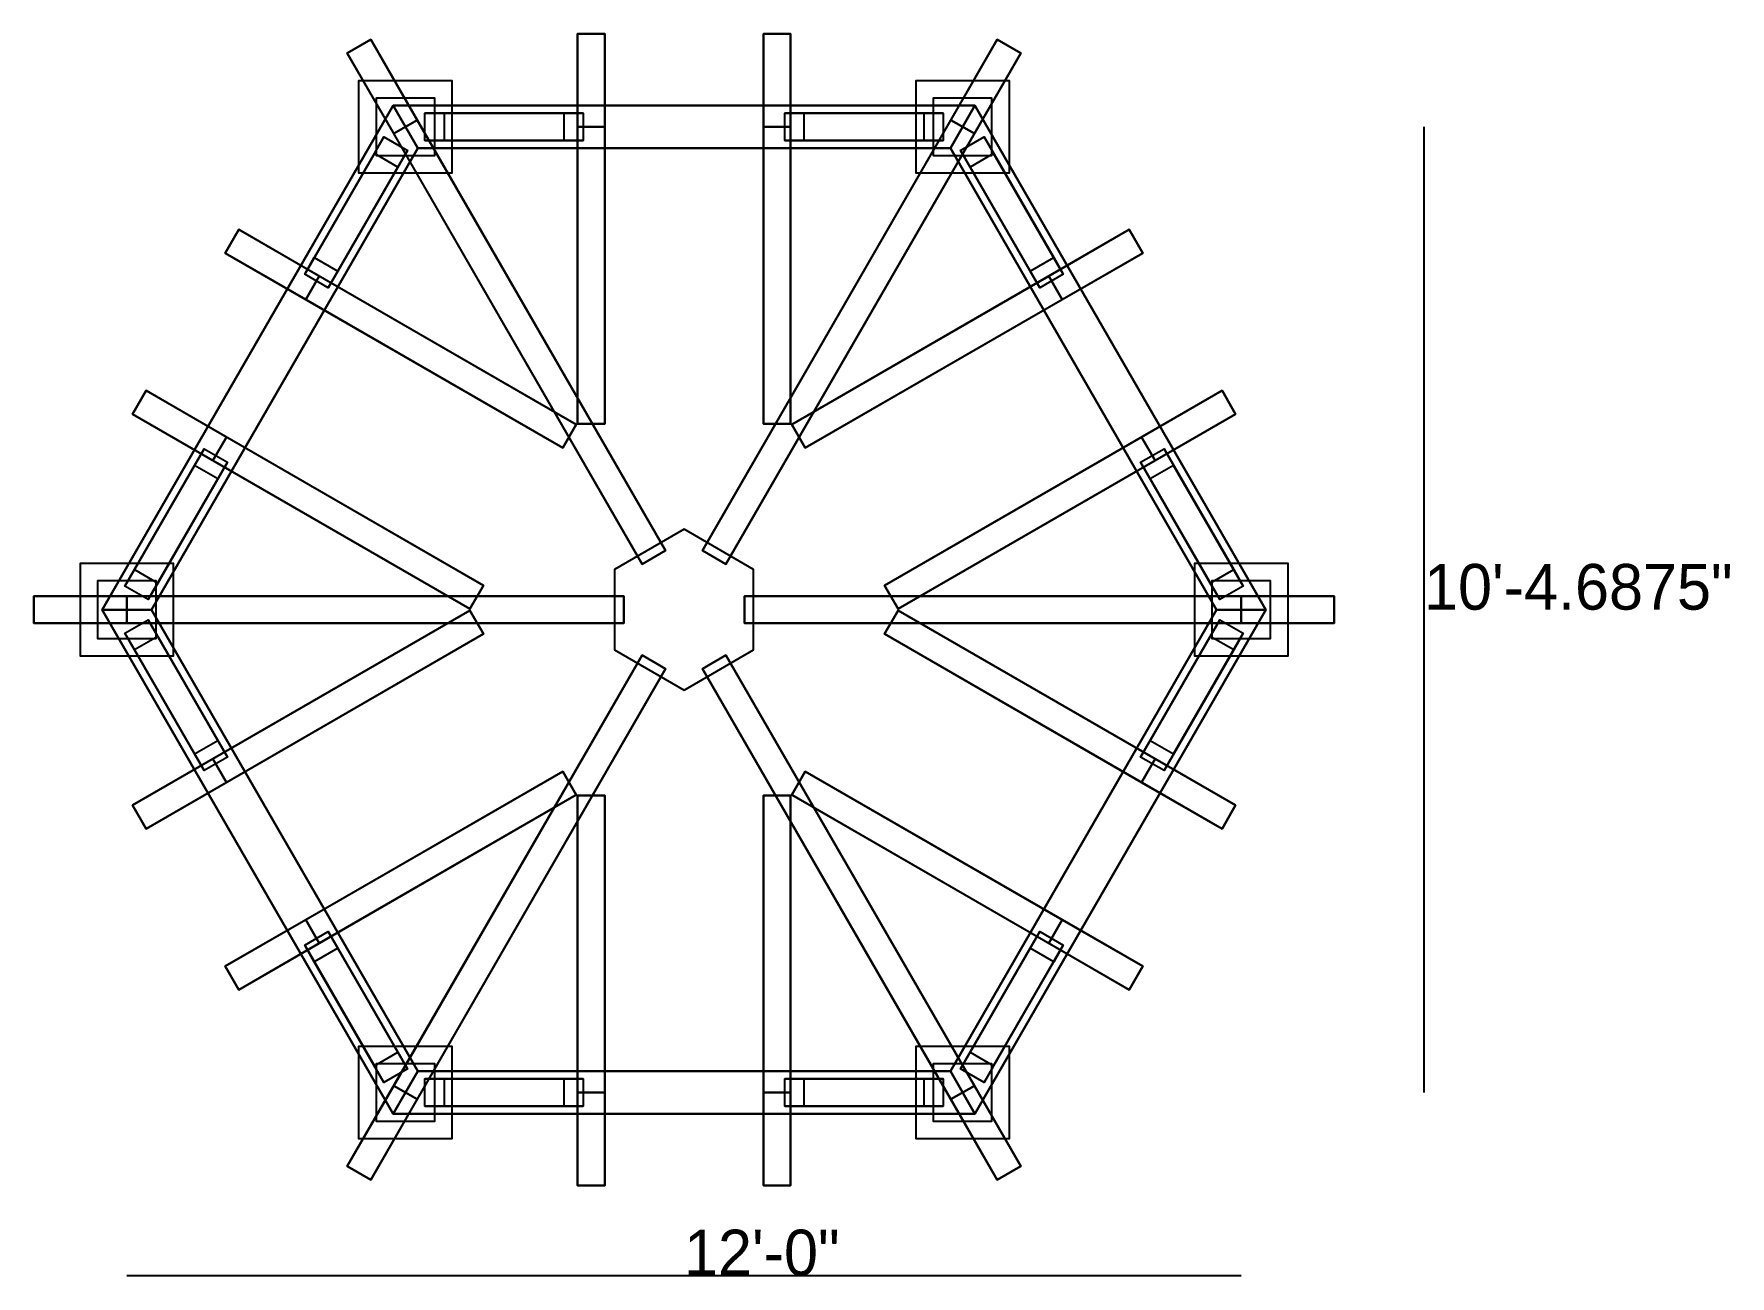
# Model space of a CAD drawing. Header units: millimetres. Extents: x -2134 to 3433, y -2186 to 1889.
import ezdxf

# ---------------------------------------------------------------- set-up
doc = ezdxf.new("R2010")
doc.units = ezdxf.units.MM
for name, color, linetype in [('DIMENSIONS_ARCH', 2, 'Continuous'), ('FOOTINGS_PIERS', 8, 'Continuous'), ('FRAMING_BEAMS', 3, 'Continuous'), ('FRAMING_BRACES', 5, 'Continuous'), ('FRAMING_HUBS', 6, 'Continuous'), ('FRAMING_POSTS', 1, 'Continuous'), ('FRAMING_RAFTERS', 4, 'Continuous')]:
    doc.layers.add(name, color=color, linetype=linetype)

msp = doc.modelspace()

# ---------------------------------------------------------------- linework, layer by layer
at = {"layer": 'DIMENSIONS_ARCH'}
for points in [[(2428.8, -1583.8, 0), (2428.8, 1583.8, 0)], [(-1828.8, -2183.8, 0), (1828.8, -2183.8, 0)]]:
    msp.add_polyline3d(points, dxfattribs=at)
at = {"layer": 'FOOTINGS_PIERS'}
for points in [[(-762, 1736.2, -609.6), (-762, 1431.4, -609.6), (-1066.8, 1431.4, -609.6), (-1066.8, 1736.2, -609.6), (-762, 1736.2, -609.6), (-762, 1736.2, 100.6), (-762, 1431.4, 100.6), (-762, 1431.4, -609.6), (-762, 1431.4, 100.6), (-1066.8, 1431.4, 100.6), (-1066.8, 1431.4, -609.6), (-1066.8, 1431.4, 100.6), (-1066.8, 1736.2, 100.6), (-1066.8, 1736.2, -609.6), (-1066.8, 1736.2, 100.6), (-762, 1736.2, 100.6)], [(1066.8, 1736.2, -609.6), (1066.8, 1431.4, -609.6), (762, 1431.4, -609.6), (762, 1736.2, -609.6), (1066.8, 1736.2, -609.6), (1066.8, 1736.2, 100.6), (1066.8, 1431.4, 100.6), (1066.8, 1431.4, -609.6), (1066.8, 1431.4, 100.6), (762, 1431.4, 100.6), (762, 1431.4, -609.6), (762, 1431.4, 100.6), (762, 1736.2, 100.6), (762, 1736.2, -609.6), (762, 1736.2, 100.6), (1066.8, 1736.2, 100.6)], [(-1676.4, 152.4, -609.6), (-1676.4, -152.4, -609.6), (-1981.2, -152.4, -609.6), (-1981.2, 152.4, -609.6), (-1676.4, 152.4, -609.6), (-1676.4, 152.4, 100.6), (-1676.4, -152.4, 100.6), (-1676.4, -152.4, -609.6), (-1676.4, -152.4, 100.6), (-1981.2, -152.4, 100.6), (-1981.2, -152.4, -609.6), (-1981.2, -152.4, 100.6), (-1981.2, 152.4, 100.6), (-1981.2, 152.4, -609.6), (-1981.2, 152.4, 100.6), (-1676.4, 152.4, 100.6)], [(1981.2, 152.4, -609.6), (1981.2, -152.4, -609.6), (1676.4, -152.4, -609.6), (1676.4, 152.4, -609.6), (1981.2, 152.4, -609.6), (1981.2, 152.4, 100.6), (1981.2, -152.4, 100.6), (1981.2, -152.4, -609.6), (1981.2, -152.4, 100.6), (1676.4, -152.4, 100.6), (1676.4, -152.4, -609.6), (1676.4, -152.4, 100.6), (1676.4, 152.4, 100.6), (1676.4, 152.4, -609.6), (1676.4, 152.4, 100.6), (1981.2, 152.4, 100.6)], [(-762, -1431.4, -609.6), (-762, -1736.2, -609.6), (-1066.8, -1736.2, -609.6), (-1066.8, -1431.4, -609.6), (-762, -1431.4, -609.6), (-762, -1431.4, 100.6), (-762, -1736.2, 100.6), (-762, -1736.2, -609.6), (-762, -1736.2, 100.6), (-1066.8, -1736.2, 100.6), (-1066.8, -1736.2, -609.6), (-1066.8, -1736.2, 100.6), (-1066.8, -1431.4, 100.6), (-1066.8, -1431.4, -609.6), (-1066.8, -1431.4, 100.6), (-762, -1431.4, 100.6)], [(1066.8, -1431.4, -609.6), (1066.8, -1736.2, -609.6), (762, -1736.2, -609.6), (762, -1431.4, -609.6), (1066.8, -1431.4, -609.6), (1066.8, -1431.4, 100.6), (1066.8, -1736.2, 100.6), (1066.8, -1736.2, -609.6), (1066.8, -1736.2, 100.6), (762, -1736.2, 100.6), (762, -1736.2, -609.6), (762, -1736.2, 100.6), (762, -1431.4, 100.6), (762, -1431.4, -609.6), (762, -1431.4, 100.6), (1066.8, -1431.4, 100.6)]]:
    msp.add_polyline3d(points, dxfattribs=at)
at = {"layer": 'FRAMING_BEAMS'}
for points in [[(-874.1, 1514, 2349.4), (-954.7, 1653.7, 2349.4), (-954.7, 1653.7, 2590.7), (-874.1, 1514, 2590.7), (-874.1, 1514, 2349.4), (-1748.1, 0, 2349.4), (-1909.5, 0, 2349.4), (-954.7, 1653.7, 2349.4), (-1909.5, 0, 2349.4), (-1909.5, 0, 2590.7), (-954.7, 1653.7, 2590.7), (-1909.5, 0, 2590.7), (-1748.1, 0, 2590.7), (-874.1, 1514, 2590.7), (-1748.1, 0, 2590.7), (-1748.1, 0, 2349.4)], [(874.1, 1514, 2349.4), (954.7, 1653.7, 2349.4), (954.7, 1653.7, 2590.7), (874.1, 1514, 2590.7), (874.1, 1514, 2349.4), (-874.1, 1514, 2349.4), (-954.7, 1653.7, 2349.4), (954.7, 1653.7, 2349.4), (-954.7, 1653.7, 2349.4), (-954.7, 1653.7, 2590.7), (954.7, 1653.7, 2590.7), (-954.7, 1653.7, 2590.7), (-874.1, 1514, 2590.7), (874.1, 1514, 2590.7), (-874.1, 1514, 2590.7), (-874.1, 1514, 2349.4)], [(1748.1, 0, 2349.4), (1909.5, 0, 2349.4), (1909.5, 0, 2590.7), (1748.1, 0, 2590.7), (1748.1, 0, 2349.4), (874.1, 1514, 2349.4), (954.7, 1653.7, 2349.4), (1909.5, 0, 2349.4), (954.7, 1653.7, 2349.4), (954.7, 1653.7, 2590.7), (1909.5, 0, 2590.7), (954.7, 1653.7, 2590.7), (874.1, 1514, 2590.7), (1748.1, 0, 2590.7), (874.1, 1514, 2590.7), (874.1, 1514, 2349.4)], [(-1748.1, 0, 2349.4), (-1909.5, 0, 2349.4), (-1909.5, 0, 2590.7), (-1748.1, 0, 2590.7), (-1748.1, 0, 2349.4), (-874.1, -1514, 2349.4), (-954.7, -1653.7, 2349.4), (-1909.5, 0, 2349.4), (-954.7, -1653.7, 2349.4), (-954.7, -1653.7, 2590.7), (-1909.5, 0, 2590.7), (-954.7, -1653.7, 2590.7), (-874.1, -1514, 2590.7), (-1748.1, 0, 2590.7), (-874.1, -1514, 2590.7), (-874.1, -1514, 2349.4)], [(874.1, -1514, 2349.4), (954.7, -1653.7, 2349.4), (954.7, -1653.7, 2590.7), (874.1, -1514, 2590.7), (874.1, -1514, 2349.4), (1748.1, 0, 2349.4), (1909.5, 0, 2349.4), (954.7, -1653.7, 2349.4), (1909.5, 0, 2349.4), (1909.5, 0, 2590.7), (954.7, -1653.7, 2590.7), (1909.5, 0, 2590.7), (1748.1, 0, 2590.7), (874.1, -1514, 2590.7), (1748.1, 0, 2590.7), (1748.1, 0, 2349.4)], [(-874.1, -1514, 2349.4), (-954.7, -1653.7, 2349.4), (-954.7, -1653.7, 2590.7), (-874.1, -1514, 2590.7), (-874.1, -1514, 2349.4), (874.1, -1514, 2349.4), (954.7, -1653.7, 2349.4), (-954.7, -1653.7, 2349.4), (954.7, -1653.7, 2349.4), (954.7, -1653.7, 2590.7), (-954.7, -1653.7, 2590.7), (954.7, -1653.7, 2590.7), (874.1, -1514, 2590.7), (-874.1, -1514, 2590.7), (874.1, -1514, 2590.7), (874.1, -1514, 2349.4)]]:
    msp.add_polyline3d(points, dxfattribs=at)
at = {"layer": 'FRAMING_BRACES'}
for points in [[(-850.6, 1539.4, 1923.7), (-850.6, 1628.3, 1923.7), (-787.7, 1628.3, 1860.9), (-787.7, 1539.4, 1860.9), (-850.6, 1539.4, 1923.7), (-393.4, 1539.4, 2380.9), (-393.4, 1628.3, 2380.9), (-850.6, 1628.3, 1923.7), (-393.4, 1628.3, 2380.9), (-330.5, 1628.3, 2318.1), (-787.7, 1628.3, 1860.9), (-330.5, 1628.3, 2318.1), (-330.5, 1539.4, 2318.1), (-787.7, 1539.4, 1860.9), (-330.5, 1539.4, 2318.1), (-393.4, 1539.4, 2380.9)], [(850.6, 1628.3, 1923.7), (850.6, 1539.4, 1923.7), (787.7, 1539.4, 1860.9), (787.7, 1628.3, 1860.9), (850.6, 1628.3, 1923.7), (393.4, 1628.3, 2380.9), (393.4, 1539.4, 2380.9), (850.6, 1539.4, 1923.7), (393.4, 1539.4, 2380.9), (330.5, 1539.4, 2318.1), (787.7, 1539.4, 1860.9), (330.5, 1539.4, 2318.1), (330.5, 1628.3, 2318.1), (787.7, 1628.3, 1860.9), (330.5, 1628.3, 2318.1), (393.4, 1628.3, 2380.9)], [(-984.8, 1550.8, 1923.7), (-907.8, 1506.3, 1923.7), (-939.2, 1451.9, 1860.9), (-1016.2, 1496.3, 1860.9), (-984.8, 1550.8, 1923.7), (-1213.4, 1154.8, 2380.9), (-1136.4, 1110.4, 2380.9), (-907.8, 1506.3, 1923.7), (-1136.4, 1110.4, 2380.9), (-1167.8, 1055.9, 2318.1), (-939.2, 1451.9, 1860.9), (-1167.8, 1055.9, 2318.1), (-1244.8, 1100.4, 2318.1), (-1016.2, 1496.3, 1860.9), (-1244.8, 1100.4, 2318.1), (-1213.4, 1154.8, 2380.9)], [(907.8, 1506.3, 1923.7), (984.8, 1550.8, 1923.7), (1016.2, 1496.3, 1860.9), (939.2, 1451.9, 1860.9), (907.8, 1506.3, 1923.7), (1136.4, 1110.4, 2380.9), (1213.4, 1154.8, 2380.9), (984.8, 1550.8, 1923.7), (1213.4, 1154.8, 2380.9), (1244.8, 1100.4, 2318.1), (1016.2, 1496.3, 1860.9), (1244.8, 1100.4, 2318.1), (1167.8, 1055.9, 2318.1), (939.2, 1451.9, 1860.9), (1167.8, 1055.9, 2318.1), (1136.4, 1110.4, 2380.9)], [(-1758.4, 33, 1923.7), (-1835.4, 77.5, 1923.7), (-1804, 131.9, 1860.9), (-1727, 87.5, 1860.9), (-1758.4, 33, 1923.7), (-1529.8, 429, 2380.9), (-1606.8, 473.4, 2380.9), (-1835.4, 77.5, 1923.7), (-1606.8, 473.4, 2380.9), (-1575.4, 527.9, 2318.1), (-1804, 131.9, 1860.9), (-1575.4, 527.9, 2318.1), (-1498.4, 483.4, 2318.1), (-1727, 87.5, 1860.9), (-1498.4, 483.4, 2318.1), (-1529.8, 429, 2380.9)], [(1835.4, 77.5, 1923.7), (1758.4, 33, 1923.7), (1727, 87.5, 1860.9), (1804, 131.9, 1860.9), (1835.4, 77.5, 1923.7), (1606.8, 473.4, 2380.9), (1529.8, 429, 2380.9), (1758.4, 33, 1923.7), (1529.8, 429, 2380.9), (1498.4, 483.4, 2318.1), (1727, 87.5, 1860.9), (1498.4, 483.4, 2318.1), (1575.4, 527.9, 2318.1), (1804, 131.9, 1860.9), (1575.4, 527.9, 2318.1), (1606.8, 473.4, 2380.9)], [(-1835.4, -77.5, 1923.7), (-1758.4, -33, 1923.7), (-1727, -87.5, 1860.9), (-1804, -131.9, 1860.9), (-1835.4, -77.5, 1923.7), (-1606.8, -473.4, 2380.9), (-1529.8, -429, 2380.9), (-1758.4, -33, 1923.7), (-1529.8, -429, 2380.9), (-1498.4, -483.4, 2318.1), (-1727, -87.5, 1860.9), (-1498.4, -483.4, 2318.1), (-1575.4, -527.9, 2318.1), (-1804, -131.9, 1860.9), (-1575.4, -527.9, 2318.1), (-1606.8, -473.4, 2380.9)], [(1758.4, -33, 1923.7), (1835.4, -77.5, 1923.7), (1804, -131.9, 1860.9), (1727, -87.5, 1860.9), (1758.4, -33, 1923.7), (1529.8, -429, 2380.9), (1606.8, -473.4, 2380.9), (1835.4, -77.5, 1923.7), (1606.8, -473.4, 2380.9), (1575.4, -527.9, 2318.1), (1804, -131.9, 1860.9), (1575.4, -527.9, 2318.1), (1498.4, -483.4, 2318.1), (1727, -87.5, 1860.9), (1498.4, -483.4, 2318.1), (1529.8, -429, 2380.9)], [(-907.8, -1506.3, 1923.7), (-984.8, -1550.8, 1923.7), (-1016.2, -1496.3, 1860.9), (-939.2, -1451.9, 1860.9), (-907.8, -1506.3, 1923.7), (-1136.4, -1110.4, 2380.9), (-1213.4, -1154.8, 2380.9), (-984.8, -1550.8, 1923.7), (-1213.4, -1154.8, 2380.9), (-1244.8, -1100.4, 2318.1), (-1016.2, -1496.3, 1860.9), (-1244.8, -1100.4, 2318.1), (-1167.8, -1055.9, 2318.1), (-939.2, -1451.9, 1860.9), (-1167.8, -1055.9, 2318.1), (-1136.4, -1110.4, 2380.9)], [(984.8, -1550.8, 1923.7), (907.8, -1506.3, 1923.7), (939.2, -1451.9, 1860.9), (1016.2, -1496.3, 1860.9), (984.8, -1550.8, 1923.7), (1213.4, -1154.8, 2380.9), (1136.4, -1110.4, 2380.9), (907.8, -1506.3, 1923.7), (1136.4, -1110.4, 2380.9), (1167.8, -1055.9, 2318.1), (939.2, -1451.9, 1860.9), (1167.8, -1055.9, 2318.1), (1244.8, -1100.4, 2318.1), (1016.2, -1496.3, 1860.9), (1244.8, -1100.4, 2318.1), (1213.4, -1154.8, 2380.9)], [(-850.6, -1628.3, 1923.7), (-850.6, -1539.4, 1923.7), (-787.7, -1539.4, 1860.9), (-787.7, -1628.3, 1860.9), (-850.6, -1628.3, 1923.7), (-393.4, -1628.3, 2380.9), (-393.4, -1539.4, 2380.9), (-850.6, -1539.4, 1923.7), (-393.4, -1539.4, 2380.9), (-330.5, -1539.4, 2318.1), (-787.7, -1539.4, 1860.9), (-330.5, -1539.4, 2318.1), (-330.5, -1628.3, 2318.1), (-787.7, -1628.3, 1860.9), (-330.5, -1628.3, 2318.1), (-393.4, -1628.3, 2380.9)], [(850.6, -1539.4, 1923.7), (850.6, -1628.3, 1923.7), (787.7, -1628.3, 1860.9), (787.7, -1539.4, 1860.9), (850.6, -1539.4, 1923.7), (393.4, -1539.4, 2380.9), (393.4, -1628.3, 2380.9), (850.6, -1628.3, 1923.7), (393.4, -1628.3, 2380.9), (330.5, -1628.3, 2318.1), (787.7, -1628.3, 1860.9), (330.5, -1628.3, 2318.1), (330.5, -1539.4, 2318.1), (787.7, -1539.4, 1860.9), (330.5, -1539.4, 2318.1), (393.4, -1539.4, 2380.9)]]:
    msp.add_polyline3d(points, dxfattribs=at)
at = {"layer": 'FRAMING_HUBS'}
msp.add_polyline3d([(228.6, -132, 3497.6), (228.6, 132, 3497.6), (0, 264, 3497.6), (-228.6, 132, 3497.6), (-228.6, -132, 3497.6), (0, -264, 3497.6), (228.6, -132, 3497.6), (228.6, -132, 3208), (228.6, 132, 3208), (228.6, 132, 3497.6), (228.6, 132, 3208), (0, 264, 3208), (0, 264, 3497.6), (0, 264, 3208), (-228.6, 132, 3208), (-228.6, 132, 3497.6), (-228.6, 132, 3208), (-228.6, -132, 3208), (-228.6, -132, 3497.6), (-228.6, -132, 3208), (0, -264, 3208), (0, -264, 3497.6), (0, -264, 3208), (228.6, -132, 3208)], dxfattribs=at)
at = {"layer": 'FRAMING_POSTS'}
for points in [[(-819.1, 1679.1, 0), (-819.1, 1488.6, 0), (-1009.7, 1488.6, 0), (-1009.7, 1679.1, 0), (-819.1, 1679.1, 0), (-819.1, 1679.1, 2349.4), (-819.1, 1488.6, 2349.4), (-819.1, 1488.6, 0), (-819.1, 1488.6, 2349.4), (-1009.7, 1488.6, 2349.4), (-1009.7, 1488.6, 0), (-1009.7, 1488.6, 2349.4), (-1009.7, 1679.1, 2349.4), (-1009.7, 1679.1, 0), (-1009.7, 1679.1, 2349.4), (-819.1, 1679.1, 2349.4)], [(1009.7, 1679.1, 0), (1009.7, 1488.6, 0), (819.1, 1488.6, 0), (819.1, 1679.1, 0), (1009.7, 1679.1, 0), (1009.7, 1679.1, 2349.4), (1009.7, 1488.6, 2349.4), (1009.7, 1488.6, 0), (1009.7, 1488.6, 2349.4), (819.1, 1488.6, 2349.4), (819.1, 1488.6, 0), (819.1, 1488.6, 2349.4), (819.1, 1679.1, 2349.4), (819.1, 1679.1, 0), (819.1, 1679.1, 2349.4), (1009.7, 1679.1, 2349.4)], [(-1733.5, 95.2, 0), (-1733.5, -95.2, 0), (-1924.1, -95.2, 0), (-1924.1, 95.2, 0), (-1733.5, 95.2, 0), (-1733.5, 95.2, 2349.4), (-1733.5, -95.2, 2349.4), (-1733.5, -95.2, 0), (-1733.5, -95.2, 2349.4), (-1924.1, -95.2, 2349.4), (-1924.1, -95.2, 0), (-1924.1, -95.2, 2349.4), (-1924.1, 95.2, 2349.4), (-1924.1, 95.2, 0), (-1924.1, 95.2, 2349.4), (-1733.5, 95.2, 2349.4)], [(1924.1, 95.2, 0), (1924.1, -95.2, 0), (1733.5, -95.2, 0), (1733.5, 95.2, 0), (1924.1, 95.2, 0), (1924.1, 95.2, 2349.4), (1924.1, -95.2, 2349.4), (1924.1, -95.2, 0), (1924.1, -95.2, 2349.4), (1733.5, -95.2, 2349.4), (1733.5, -95.2, 0), (1733.5, -95.2, 2349.4), (1733.5, 95.2, 2349.4), (1733.5, 95.2, 0), (1733.5, 95.2, 2349.4), (1924.1, 95.2, 2349.4)], [(-819.1, -1488.6, 0), (-819.1, -1679.1, 0), (-1009.7, -1679.1, 0), (-1009.7, -1488.6, 0), (-819.1, -1488.6, 0), (-819.1, -1488.6, 2349.4), (-819.1, -1679.1, 2349.4), (-819.1, -1679.1, 0), (-819.1, -1679.1, 2349.4), (-1009.7, -1679.1, 2349.4), (-1009.7, -1679.1, 0), (-1009.7, -1679.1, 2349.4), (-1009.7, -1488.6, 2349.4), (-1009.7, -1488.6, 0), (-1009.7, -1488.6, 2349.4), (-819.1, -1488.6, 2349.4)], [(1009.7, -1488.6, 0), (1009.7, -1679.1, 0), (819.1, -1679.1, 0), (819.1, -1488.6, 0), (1009.7, -1488.6, 0), (1009.7, -1488.6, 2349.4), (1009.7, -1679.1, 2349.4), (1009.7, -1679.1, 0), (1009.7, -1679.1, 2349.4), (819.1, -1679.1, 2349.4), (819.1, -1679.1, 0), (819.1, -1679.1, 2349.4), (819.1, -1488.6, 2349.4), (819.1, -1488.6, 0), (819.1, -1488.6, 2349.4), (1009.7, -1488.6, 2349.4)]]:
    msp.add_polyline3d(points, dxfattribs=at)
at = {"layer": 'FRAMING_RAFTERS'}
for points in [[(-1105.3, 1825.5, 2545.4), (-137.5, 149.2, 3351.9), (-137.5, 149.2, 3200.6), (-952.9, 1561.6, 2540.4), (-952.9, 1561.6, 2590.8), (-1105.3, 1825.5, 2590.8), (-1105.3, 1825.5, 2545.4), (-1028.3, 1870, 2545.4), (-60.5, 193.7, 3351.9), (-137.5, 149.2, 3351.9), (-60.5, 193.7, 3351.9), (-60.5, 193.7, 3200.6), (-137.5, 149.2, 3200.6), (-60.5, 193.7, 3200.6), (-875.9, 1606, 2540.4), (-952.9, 1561.6, 2540.4), (-875.9, 1606, 2540.4), (-875.9, 1606, 2590.8), (-952.9, 1561.6, 2590.8), (-875.9, 1606, 2590.8), (-1028.3, 1870, 2590.8), (-1105.3, 1825.5, 2590.8), (-1028.3, 1870, 2590.8), (-1028.3, 1870, 2545.4)], [(-349.2, 1888.6, 2525.8), (-349.2, 610, 3140.9), (-349.2, 610, 2985.9), (-349.2, 1583.8, 2539.1), (-349.2, 1583.8, 2590.8), (-349.2, 1888.6, 2590.8), (-349.2, 1888.6, 2525.8), (-260.4, 1888.6, 2525.8), (-260.4, 610, 3140.9), (-349.2, 610, 3140.9), (-260.4, 610, 3140.9), (-260.4, 610, 2985.9), (-349.2, 610, 2985.9), (-260.4, 610, 2985.9), (-260.4, 1583.8, 2539.1), (-349.2, 1583.8, 2539.1), (-260.4, 1583.8, 2539.1), (-260.4, 1583.8, 2590.8), (-349.2, 1583.8, 2590.8), (-260.4, 1583.8, 2590.8), (-260.4, 1888.6, 2590.8), (-349.2, 1888.6, 2590.8), (-260.4, 1888.6, 2590.8), (-260.4, 1888.6, 2525.8)], [(1028.3, 1870, 2545.4), (60.5, 193.7, 3351.9), (60.5, 193.7, 3200.6), (875.9, 1606, 2540.4), (875.9, 1606, 2590.8), (1028.3, 1870, 2590.8), (1028.3, 1870, 2545.4), (1105.3, 1825.5, 2545.4), (137.5, 149.2, 3351.9), (60.5, 193.7, 3351.9), (137.5, 149.2, 3351.9), (137.5, 149.2, 3200.6), (60.5, 193.7, 3200.6), (137.5, 149.2, 3200.6), (952.9, 1561.6, 2540.4), (875.9, 1606, 2540.4), (952.9, 1561.6, 2540.4), (952.9, 1561.6, 2590.8), (875.9, 1606, 2590.8), (952.9, 1561.6, 2590.8), (1105.3, 1825.5, 2590.8), (1028.3, 1870, 2590.8), (1105.3, 1825.5, 2590.8), (1105.3, 1825.5, 2545.4)], [(260.4, 1888.6, 2525.8), (260.4, 610, 3140.9), (260.4, 610, 2985.9), (260.4, 1583.8, 2539.1), (260.4, 1583.8, 2590.8), (260.4, 1888.6, 2590.8), (260.4, 1888.6, 2525.8), (349.2, 1888.6, 2525.8), (349.2, 610, 3140.9), (260.4, 610, 3140.9), (349.2, 610, 3140.9), (349.2, 610, 2985.9), (260.4, 610, 2985.9), (349.2, 610, 2985.9), (349.2, 1583.8, 2539.1), (260.4, 1583.8, 2539.1), (349.2, 1583.8, 2539.1), (349.2, 1583.8, 2590.8), (260.4, 1583.8, 2590.8), (349.2, 1583.8, 2590.8), (349.2, 1888.6, 2590.8), (260.4, 1888.6, 2590.8), (349.2, 1888.6, 2590.8), (349.2, 1888.6, 2525.8)], [(-1505.4, 1169.8, 2525.8), (-398.1, 530.5, 3140.9), (-398.1, 530.5, 2985.9), (-1241.4, 1017.4, 2539.1), (-1241.4, 1017.4, 2590.8), (-1505.4, 1169.8, 2590.8), (-1505.4, 1169.8, 2525.8), (-1460.9, 1246.8, 2525.8), (-353.7, 607.5, 3140.9), (-398.1, 530.5, 3140.9), (-353.7, 607.5, 3140.9), (-353.7, 607.5, 2985.9), (-398.1, 530.5, 2985.9), (-353.7, 607.5, 2985.9), (-1197, 1094.4, 2539.1), (-1241.4, 1017.4, 2539.1), (-1197, 1094.4, 2539.1), (-1197, 1094.4, 2590.8), (-1241.4, 1017.4, 2590.8), (-1197, 1094.4, 2590.8), (-1460.9, 1246.8, 2590.8), (-1505.4, 1169.8, 2590.8), (-1460.9, 1246.8, 2590.8), (-1460.9, 1246.8, 2525.8)], [(1460.9, 1246.8, 2525.8), (353.7, 607.5, 3140.9), (353.7, 607.5, 2985.9), (1197, 1094.4, 2539.1), (1197, 1094.4, 2590.8), (1460.9, 1246.8, 2590.8), (1460.9, 1246.8, 2525.8), (1505.4, 1169.8, 2525.8), (398.1, 530.5, 3140.9), (353.7, 607.5, 3140.9), (398.1, 530.5, 3140.9), (398.1, 530.5, 2985.9), (353.7, 607.5, 2985.9), (398.1, 530.5, 2985.9), (1241.4, 1017.4, 2539.1), (1197, 1094.4, 2539.1), (1241.4, 1017.4, 2539.1), (1241.4, 1017.4, 2590.8), (1197, 1094.4, 2590.8), (1241.4, 1017.4, 2590.8), (1505.4, 1169.8, 2590.8), (1460.9, 1246.8, 2590.8), (1505.4, 1169.8, 2590.8), (1505.4, 1169.8, 2525.8)], [(-1810.2, 641.8, 2525.8), (-702.9, 2.5, 3140.9), (-702.9, 2.5, 2985.9), (-1546.2, 489.4, 2539.1), (-1546.2, 489.4, 2590.8), (-1810.2, 641.8, 2590.8), (-1810.2, 641.8, 2525.8), (-1765.7, 718.8, 2525.8), (-658.4, 79.5, 3140.9), (-702.9, 2.5, 3140.9), (-658.4, 79.5, 3140.9), (-658.4, 79.5, 2985.9), (-702.9, 2.5, 2985.9), (-658.4, 79.5, 2985.9), (-1501.8, 566.4, 2539.1), (-1546.2, 489.4, 2539.1), (-1501.8, 566.4, 2539.1), (-1501.8, 566.4, 2590.8), (-1546.2, 489.4, 2590.8), (-1501.8, 566.4, 2590.8), (-1765.7, 718.8, 2590.8), (-1810.2, 641.8, 2590.8), (-1765.7, 718.8, 2590.8), (-1765.7, 718.8, 2525.8)], [(1765.7, 718.8, 2525.8), (658.4, 79.5, 3140.9), (658.4, 79.5, 2985.9), (1501.8, 566.4, 2539.1), (1501.8, 566.4, 2590.8), (1765.7, 718.8, 2590.8), (1765.7, 718.8, 2525.8), (1810.2, 641.8, 2525.8), (702.9, 2.5, 3140.9), (658.4, 79.5, 3140.9), (702.9, 2.5, 3140.9), (702.9, 2.5, 2985.9), (658.4, 79.5, 2985.9), (702.9, 2.5, 2985.9), (1546.2, 489.4, 2539.1), (1501.8, 566.4, 2539.1), (1546.2, 489.4, 2539.1), (1546.2, 489.4, 2590.8), (1501.8, 566.4, 2590.8), (1546.2, 489.4, 2590.8), (1810.2, 641.8, 2590.8), (1765.7, 718.8, 2590.8), (1810.2, 641.8, 2590.8), (1810.2, 641.8, 2525.8)], [(-2133.6, -44.5, 2545.4), (-198, -44.5, 3351.9), (-198, -44.5, 3200.6), (-1828.8, -44.5, 2540.4), (-1828.8, -44.5, 2590.8), (-2133.6, -44.5, 2590.8), (-2133.6, -44.5, 2545.4), (-2133.6, 44.5, 2545.4), (-198, 44.5, 3351.9), (-198, -44.5, 3351.9), (-198, 44.5, 3351.9), (-198, 44.5, 3200.6), (-198, -44.5, 3200.6), (-198, 44.5, 3200.6), (-1828.8, 44.5, 2540.4), (-1828.8, -44.5, 2540.4), (-1828.8, 44.5, 2540.4), (-1828.8, 44.5, 2590.8), (-1828.8, -44.5, 2590.8), (-1828.8, 44.5, 2590.8), (-2133.6, 44.5, 2590.8), (-2133.6, -44.5, 2590.8), (-2133.6, 44.5, 2590.8), (-2133.6, 44.5, 2545.4)], [(2133.6, 44.5, 2545.4), (198, 44.5, 3351.9), (198, 44.5, 3200.6), (1828.8, 44.5, 2540.4), (1828.8, 44.5, 2590.8), (2133.6, 44.5, 2590.8), (2133.6, 44.5, 2545.4), (2133.6, -44.5, 2545.4), (198, -44.5, 3351.9), (198, 44.5, 3351.9), (198, -44.5, 3351.9), (198, -44.5, 3200.6), (198, 44.5, 3200.6), (198, -44.5, 3200.6), (1828.8, -44.5, 2540.4), (1828.8, 44.5, 2540.4), (1828.8, -44.5, 2540.4), (1828.8, -44.5, 2590.8), (1828.8, 44.5, 2590.8), (1828.8, -44.5, 2590.8), (2133.6, -44.5, 2590.8), (2133.6, 44.5, 2590.8), (2133.6, -44.5, 2590.8), (2133.6, -44.5, 2545.4)], [(-1765.7, -718.8, 2525.8), (-658.4, -79.5, 3140.9), (-658.4, -79.5, 2985.9), (-1501.8, -566.4, 2539.1), (-1501.8, -566.4, 2590.8), (-1765.7, -718.8, 2590.8), (-1765.7, -718.8, 2525.8), (-1810.2, -641.8, 2525.8), (-702.9, -2.5, 3140.9), (-658.4, -79.5, 3140.9), (-702.9, -2.5, 3140.9), (-702.9, -2.5, 2985.9), (-658.4, -79.5, 2985.9), (-702.9, -2.5, 2985.9), (-1546.2, -489.4, 2539.1), (-1501.8, -566.4, 2539.1), (-1546.2, -489.4, 2539.1), (-1546.2, -489.4, 2590.8), (-1501.8, -566.4, 2590.8), (-1546.2, -489.4, 2590.8), (-1810.2, -641.8, 2590.8), (-1765.7, -718.8, 2590.8), (-1810.2, -641.8, 2590.8), (-1810.2, -641.8, 2525.8)], [(1810.2, -641.8, 2525.8), (702.9, -2.5, 3140.9), (702.9, -2.5, 2985.9), (1546.2, -489.4, 2539.1), (1546.2, -489.4, 2590.8), (1810.2, -641.8, 2590.8), (1810.2, -641.8, 2525.8), (1765.7, -718.8, 2525.8), (658.4, -79.5, 3140.9), (702.9, -2.5, 3140.9), (658.4, -79.5, 3140.9), (658.4, -79.5, 2985.9), (702.9, -2.5, 2985.9), (658.4, -79.5, 2985.9), (1501.8, -566.4, 2539.1), (1546.2, -489.4, 2539.1), (1501.8, -566.4, 2539.1), (1501.8, -566.4, 2590.8), (1546.2, -489.4, 2590.8), (1501.8, -566.4, 2590.8), (1765.7, -718.8, 2590.8), (1810.2, -641.8, 2590.8), (1765.7, -718.8, 2590.8), (1765.7, -718.8, 2525.8)], [(-1028.3, -1870, 2545.4), (-60.5, -193.7, 3351.9), (-60.5, -193.7, 3200.6), (-875.9, -1606, 2540.4), (-875.9, -1606, 2590.8), (-1028.3, -1870, 2590.8), (-1028.3, -1870, 2545.4), (-1105.3, -1825.5, 2545.4), (-137.5, -149.2, 3351.9), (-60.5, -193.7, 3351.9), (-137.5, -149.2, 3351.9), (-137.5, -149.2, 3200.6), (-60.5, -193.7, 3200.6), (-137.5, -149.2, 3200.6), (-952.9, -1561.6, 2540.4), (-875.9, -1606, 2540.4), (-952.9, -1561.6, 2540.4), (-952.9, -1561.6, 2590.8), (-875.9, -1606, 2590.8), (-952.9, -1561.6, 2590.8), (-1105.3, -1825.5, 2590.8), (-1028.3, -1870, 2590.8), (-1105.3, -1825.5, 2590.8), (-1105.3, -1825.5, 2545.4)], [(1105.3, -1825.5, 2545.4), (137.5, -149.2, 3351.9), (137.5, -149.2, 3200.6), (952.9, -1561.6, 2540.4), (952.9, -1561.6, 2590.8), (1105.3, -1825.5, 2590.8), (1105.3, -1825.5, 2545.4), (1028.3, -1870, 2545.4), (60.5, -193.7, 3351.9), (137.5, -149.2, 3351.9), (60.5, -193.7, 3351.9), (60.5, -193.7, 3200.6), (137.5, -149.2, 3200.6), (60.5, -193.7, 3200.6), (875.9, -1606, 2540.4), (952.9, -1561.6, 2540.4), (875.9, -1606, 2540.4), (875.9, -1606, 2590.8), (952.9, -1561.6, 2590.8), (875.9, -1606, 2590.8), (1028.3, -1870, 2590.8), (1105.3, -1825.5, 2590.8), (1028.3, -1870, 2590.8), (1028.3, -1870, 2545.4)], [(-1460.9, -1246.8, 2525.8), (-353.7, -607.5, 3140.9), (-353.7, -607.5, 2985.9), (-1197, -1094.4, 2539.1), (-1197, -1094.4, 2590.8), (-1460.9, -1246.8, 2590.8), (-1460.9, -1246.8, 2525.8), (-1505.4, -1169.8, 2525.8), (-398.1, -530.5, 3140.9), (-353.7, -607.5, 3140.9), (-398.1, -530.5, 3140.9), (-398.1, -530.5, 2985.9), (-353.7, -607.5, 2985.9), (-398.1, -530.5, 2985.9), (-1241.4, -1017.4, 2539.1), (-1197, -1094.4, 2539.1), (-1241.4, -1017.4, 2539.1), (-1241.4, -1017.4, 2590.8), (-1197, -1094.4, 2590.8), (-1241.4, -1017.4, 2590.8), (-1505.4, -1169.8, 2590.8), (-1460.9, -1246.8, 2590.8), (-1505.4, -1169.8, 2590.8), (-1505.4, -1169.8, 2525.8)], [(1505.4, -1169.8, 2525.8), (398.1, -530.5, 3140.9), (398.1, -530.5, 2985.9), (1241.4, -1017.4, 2539.1), (1241.4, -1017.4, 2590.8), (1505.4, -1169.8, 2590.8), (1505.4, -1169.8, 2525.8), (1460.9, -1246.8, 2525.8), (353.7, -607.5, 3140.9), (398.1, -530.5, 3140.9), (353.7, -607.5, 3140.9), (353.7, -607.5, 2985.9), (398.1, -530.5, 2985.9), (353.7, -607.5, 2985.9), (1197, -1094.4, 2539.1), (1241.4, -1017.4, 2539.1), (1197, -1094.4, 2539.1), (1197, -1094.4, 2590.8), (1241.4, -1017.4, 2590.8), (1197, -1094.4, 2590.8), (1460.9, -1246.8, 2590.8), (1505.4, -1169.8, 2590.8), (1460.9, -1246.8, 2590.8), (1460.9, -1246.8, 2525.8)], [(-260.4, -1888.6, 2525.8), (-260.4, -610, 3140.9), (-260.4, -610, 2985.9), (-260.4, -1583.8, 2539.1), (-260.4, -1583.8, 2590.8), (-260.4, -1888.6, 2590.8), (-260.4, -1888.6, 2525.8), (-349.2, -1888.6, 2525.8), (-349.2, -610, 3140.9), (-260.4, -610, 3140.9), (-349.2, -610, 3140.9), (-349.2, -610, 2985.9), (-260.4, -610, 2985.9), (-349.2, -610, 2985.9), (-349.2, -1583.8, 2539.1), (-260.4, -1583.8, 2539.1), (-349.2, -1583.8, 2539.1), (-349.2, -1583.8, 2590.8), (-260.4, -1583.8, 2590.8), (-349.2, -1583.8, 2590.8), (-349.2, -1888.6, 2590.8), (-260.4, -1888.6, 2590.8), (-349.2, -1888.6, 2590.8), (-349.2, -1888.6, 2525.8)], [(349.2, -1888.6, 2525.8), (349.2, -610, 3140.9), (349.2, -610, 2985.9), (349.2, -1583.8, 2539.1), (349.2, -1583.8, 2590.8), (349.2, -1888.6, 2590.8), (349.2, -1888.6, 2525.8), (260.4, -1888.6, 2525.8), (260.4, -610, 3140.9), (349.2, -610, 3140.9), (260.4, -610, 3140.9), (260.4, -610, 2985.9), (349.2, -610, 2985.9), (260.4, -610, 2985.9), (260.4, -1583.8, 2539.1), (349.2, -1583.8, 2539.1), (260.4, -1583.8, 2539.1), (260.4, -1583.8, 2590.8), (349.2, -1583.8, 2590.8), (260.4, -1583.8, 2590.8), (260.4, -1888.6, 2590.8), (349.2, -1888.6, 2590.8), (260.4, -1888.6, 2590.8), (260.4, -1888.6, 2525.8)]]:
    msp.add_polyline3d(points, dxfattribs=at)

# ---------------------------------------------------------------- texts
at = {"layer": 'DIMENSIONS_ARCH'}
for s, p in [('10\'-4.6875"', (2428.8, 0)), ('12\'-0"', (0, -2183.8))]:
    msp.add_text(s, height=150, dxfattribs=at).set_placement(p)

doc.saveas('drawing.dxf')
